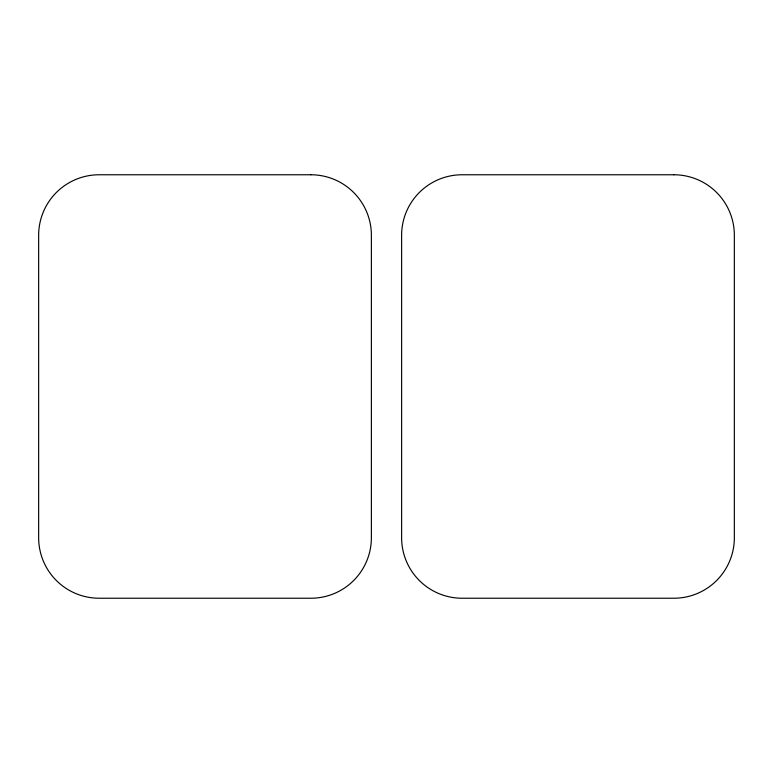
<?xml version="1.0" encoding="UTF-8"?>
<svg xmlns="http://www.w3.org/2000/svg" width="773" height="773" viewBox="0 0 773 773"><rect width="100%" height="100%" fill="white"/><g stroke="black" fill="none" stroke-linecap="round" stroke-linejoin="round"><path stroke-width="1.16" d="M310.881 174.766L99.147 174.766A60.497 60.497 0 0 0 38.65 235.263L38.65 537.737A60.497 60.497 0 0 0 99.147 598.234L310.881 598.234A60.497 60.497 0 0 0 371.378 537.737L371.378 235.263A60.497 60.497 0 0 0 310.881 174.766M673.853 174.766L462.119 174.766A60.497 60.497 0 0 0 401.622 235.263L401.622 537.737A60.497 60.497 0 0 0 462.119 598.234L673.853 598.234A60.497 60.497 0 0 0 734.35 537.737L734.35 235.263A60.497 60.497 0 0 0 673.853 174.766"/></g></svg>
